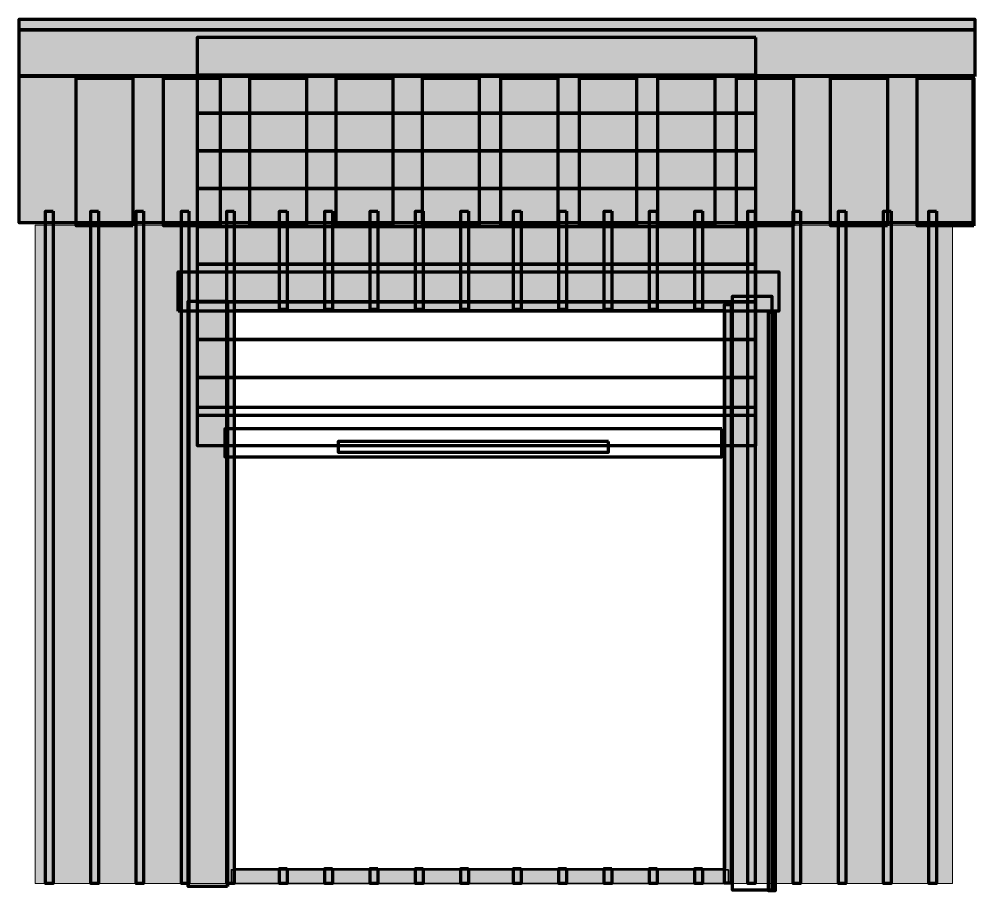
# Model space of a CAD drawing. Header units: inches. Extents: x 16.2 to 90.6, y -23.4 to 1.1.
# Drawn here: x 16.24 to 37.99, y -19.02 to 0.81 of the extents above; entities that cross this region are included whole.
import ezdxf

# ---------------------------------------------------------------- set-up
doc = ezdxf.new("R2010")
doc.units = ezdxf.units.IN
doc.header["$MEASUREMENT"] = 0
doc.layers.add('Layer 3', color=7, linetype='Continuous')

# ---------------------------------------------------------------- blocks, each defined once
blk = doc.blocks.new('block 18')
at = {"layer": 'Layer 3', "color": 7, "lineweight": 140, "true_color": 0xffffff}
for points in [[(33.003, 0.394), (20.287, 0.394), (20.287, -0.465), (33.003, -0.465), (33.003, 0.394)], [(33.003, -0.465), (20.287, -0.465), (20.287, -1.324), (33.003, -1.324), (33.003, -0.465)], [(33.003, -1.324), (20.287, -1.324), (20.287, -2.184), (33.003, -2.184), (33.003, -1.324)], [(33.003, -2.184), (20.287, -2.184), (20.287, -3.043), (33.003, -3.043), (33.003, -2.184)], [(33.003, -3.043), (20.287, -3.043), (20.287, -3.902), (33.003, -3.902), (33.003, -3.043)], [(33.003, -3.902), (20.287, -3.902), (20.287, -4.761), (33.003, -4.761), (33.003, -3.902)], [(33.003, -4.761), (20.287, -4.761), (20.287, -5.62), (33.003, -5.62), (33.003, -4.761)], [(33.003, -5.62), (20.287, -5.62), (20.287, -6.479), (33.003, -6.479), (33.003, -5.62)], [(33.003, -6.479), (20.287, -6.479), (20.287, -7.339), (33.003, -7.339), (33.003, -6.479)], [(33.003, -7.339), (20.287, -7.339), (20.287, -8.198), (33.003, -8.198), (33.003, -7.339)], [(33.003, -8.026), (20.287, -8.026), (20.287, -8.885), (33.003, -8.885), (33.003, -8.026)]]:
    blk.add_lwpolyline(points, dxfattribs=at)
blk = doc.blocks.new('block 19')
at = {"layer": 'Layer 3', "lineweight": 0}
for points in [[(16.598, -3.877), (16.598, -18.851), (37.476, -18.851), (37.476, -3.877), (16.598, -3.877)], [(32.315, -18.507), (21.146, -18.507), (21.146, -5.791), (32.315, -5.791), (32.315, -18.507)]]:
    blk.add_lwpolyline(points, dxfattribs=at)
blk = doc.blocks.new('block 20')
at = {"layer": 'Layer 3', "true_color": 0xf2f2f2}
h = blk.add_hatch(color=7, dxfattribs=at)
h.dxf.hatch_style = 2
h.paths.add_polyline_path([(17.008, -3.558), (17.008, -18.852), (16.836, -18.852), (16.836, -3.558)])
h = blk.add_hatch(color=7, dxfattribs=at)
h.dxf.hatch_style = 2
h.paths.add_polyline_path([(18.039, -3.558), (18.039, -18.852), (17.867, -18.852), (17.867, -3.558)])
h = blk.add_hatch(color=7, dxfattribs=at)
h.dxf.hatch_style = 2
h.paths.add_polyline_path([(19.07, -3.558), (19.07, -18.852), (18.899, -18.852), (18.899, -3.558)])
h = blk.add_hatch(color=7, dxfattribs=at)
h.dxf.hatch_style = 2
h.paths.add_polyline_path([(20.101, -3.558), (20.101, -18.852), (19.93, -18.852), (19.93, -3.558)])
h = blk.add_hatch(color=7, dxfattribs=at)
h.dxf.hatch_style = 2
h.paths.add_polyline_path([(21.132, -3.558), (21.132, -18.852), (20.961, -18.852), (20.961, -3.558)])
h = blk.add_hatch(color=7, dxfattribs=at)
h.dxf.hatch_style = 2
h.paths.add_polyline_path([(22.335, -3.558), (22.335, -5.792), (22.163, -5.792), (22.163, -3.558)])
h = blk.add_hatch(color=7, dxfattribs=at)
h.dxf.hatch_style = 2
h.paths.add_polyline_path([(23.366, -3.558), (23.366, -5.792), (23.194, -5.792), (23.194, -3.558)])
h = blk.add_hatch(color=7, dxfattribs=at)
h.dxf.hatch_style = 2
h.paths.add_polyline_path([(24.397, -3.558), (24.397, -5.792), (24.225, -5.792), (24.225, -3.558)])
h = blk.add_hatch(color=7, dxfattribs=at)
h.dxf.hatch_style = 2
h.paths.add_polyline_path([(25.428, -3.558), (25.428, -5.792), (25.256, -5.792), (25.256, -3.558)])
h = blk.add_hatch(color=7, dxfattribs=at)
h.dxf.hatch_style = 2
h.paths.add_polyline_path([(26.459, -3.558), (26.459, -5.792), (26.287, -5.792), (26.287, -3.558)])
h = blk.add_hatch(color=7, dxfattribs=at)
h.dxf.hatch_style = 2
h.paths.add_polyline_path([(27.662, -3.558), (27.662, -5.792), (27.49, -5.792), (27.49, -3.558)])
h = blk.add_hatch(color=7, dxfattribs=at)
h.dxf.hatch_style = 2
h.paths.add_polyline_path([(28.693, -3.558), (28.693, -5.792), (28.521, -5.792), (28.521, -3.558)])
h = blk.add_hatch(color=7, dxfattribs=at)
h.dxf.hatch_style = 2
h.paths.add_polyline_path([(29.724, -3.558), (29.724, -5.792), (29.552, -5.792), (29.552, -3.558)])
h = blk.add_hatch(color=7, dxfattribs=at)
h.dxf.hatch_style = 2
h.paths.add_polyline_path([(30.755, -3.558), (30.755, -5.792), (30.583, -5.792), (30.583, -3.558)])
h = blk.add_hatch(color=7, dxfattribs=at)
h.dxf.hatch_style = 2
h.paths.add_polyline_path([(31.786, -3.558), (31.786, -5.792), (31.614, -5.792), (31.614, -3.558)])
h = blk.add_hatch(color=7, dxfattribs=at)
h.dxf.hatch_style = 2
h.paths.add_polyline_path([(32.989, -3.558), (32.989, -18.852), (32.817, -18.852), (32.817, -3.558)])
h = blk.add_hatch(color=7, dxfattribs=at)
h.dxf.hatch_style = 2
h.paths.add_polyline_path([(34.02, -3.558), (34.02, -18.852), (33.848, -18.852), (33.848, -3.558)])
h = blk.add_hatch(color=7, dxfattribs=at)
h.dxf.hatch_style = 2
h.paths.add_polyline_path([(35.051, -3.558), (35.051, -18.852), (34.879, -18.852), (34.879, -3.558)])
h = blk.add_hatch(color=7, dxfattribs=at)
h.dxf.hatch_style = 2
h.paths.add_polyline_path([(36.082, -3.558), (36.082, -18.852), (35.91, -18.852), (35.91, -3.558)])
h = blk.add_hatch(color=7, dxfattribs=at)
h.dxf.hatch_style = 2
h.paths.add_polyline_path([(37.113, -3.558), (37.113, -18.852), (36.941, -18.852), (36.941, -3.558)])
h = blk.add_hatch(color=7, dxfattribs=at)
h.dxf.hatch_style = 2
h.paths.add_polyline_path([(32.44, -5.681), (32.44, -18.843), (32.292, -18.843), (32.292, -5.681)])
h = blk.add_hatch(color=7, dxfattribs=at)
h.dxf.hatch_style = 2
h.paths.add_polyline_path([(22.335, -18.508), (22.335, -18.852), (22.163, -18.852), (22.163, -18.508)])
h = blk.add_hatch(color=7, dxfattribs=at)
h.dxf.hatch_style = 2
h.paths.add_polyline_path([(22.335, -18.508), (22.335, -18.852), (22.163, -18.852), (22.163, -18.508)])
h = blk.add_hatch(color=7, dxfattribs=at)
h.dxf.hatch_style = 2
h.paths.add_polyline_path([(23.366, -18.508), (23.366, -18.852), (23.194, -18.852), (23.194, -18.508)])
h = blk.add_hatch(color=7, dxfattribs=at)
h.dxf.hatch_style = 2
h.paths.add_polyline_path([(24.397, -18.508), (24.397, -18.852), (24.225, -18.852), (24.225, -18.508)])
h = blk.add_hatch(color=7, dxfattribs=at)
h.dxf.hatch_style = 2
h.paths.add_polyline_path([(25.428, -18.508), (25.428, -18.852), (25.256, -18.852), (25.256, -18.508)])
h = blk.add_hatch(color=7, dxfattribs=at)
h.dxf.hatch_style = 2
h.paths.add_polyline_path([(26.459, -18.508), (26.459, -18.852), (26.287, -18.852), (26.287, -18.508)])
h = blk.add_hatch(color=7, dxfattribs=at)
h.dxf.hatch_style = 2
h.paths.add_polyline_path([(27.662, -18.508), (27.662, -18.852), (27.49, -18.852), (27.49, -18.508)])
h = blk.add_hatch(color=7, dxfattribs=at)
h.dxf.hatch_style = 2
h.paths.add_polyline_path([(28.693, -18.508), (28.693, -18.852), (28.521, -18.852), (28.521, -18.508)])
h = blk.add_hatch(color=7, dxfattribs=at)
h.dxf.hatch_style = 2
h.paths.add_polyline_path([(29.724, -18.508), (29.724, -18.852), (29.552, -18.852), (29.552, -18.508)])
h = blk.add_hatch(color=7, dxfattribs=at)
h.dxf.hatch_style = 2
h.paths.add_polyline_path([(30.755, -18.508), (30.755, -18.852), (30.583, -18.852), (30.583, -18.508)])
h = blk.add_hatch(color=7, dxfattribs=at)
h.dxf.hatch_style = 2
h.paths.add_polyline_path([(31.786, -18.508), (31.786, -18.852), (31.614, -18.852), (31.614, -18.508)])
at = {"layer": 'Layer 3', "color": 7, "lineweight": 70, "true_color": 0xffffff}
for points in [[(17.008, -3.558), (17.008, -18.852), (16.836, -18.852), (16.836, -3.558), (17.008, -3.558)], [(18.039, -3.558), (18.039, -18.852), (17.867, -18.852), (17.867, -3.558), (18.039, -3.558)], [(19.07, -3.558), (19.07, -18.852), (18.899, -18.852), (18.899, -3.558), (19.07, -3.558)], [(20.101, -3.558), (20.101, -18.852), (19.93, -18.852), (19.93, -3.558), (20.101, -3.558)], [(21.132, -3.558), (21.132, -18.852), (20.961, -18.852), (20.961, -3.558), (21.132, -3.558)], [(22.335, -3.558), (22.335, -5.792), (22.163, -5.792), (22.163, -3.558), (22.335, -3.558)], [(23.366, -3.558), (23.366, -5.792), (23.194, -5.792), (23.194, -3.558), (23.366, -3.558)], [(24.397, -3.558), (24.397, -5.792), (24.225, -5.792), (24.225, -3.558), (24.397, -3.558)], [(25.428, -3.558), (25.428, -5.792), (25.256, -5.792), (25.256, -3.558), (25.428, -3.558)], [(26.459, -3.558), (26.459, -5.792), (26.287, -5.792), (26.287, -3.558), (26.459, -3.558)], [(27.662, -3.558), (27.662, -5.792), (27.49, -5.792), (27.49, -3.558), (27.662, -3.558)], [(28.693, -3.558), (28.693, -5.792), (28.521, -5.792), (28.521, -3.558), (28.693, -3.558)], [(29.724, -3.558), (29.724, -5.792), (29.552, -5.792), (29.552, -3.558), (29.724, -3.558)], [(30.755, -3.558), (30.755, -5.792), (30.583, -5.792), (30.583, -3.558), (30.755, -3.558)], [(31.786, -3.558), (31.786, -5.792), (31.614, -5.792), (31.614, -3.558), (31.786, -3.558)], [(32.989, -3.558), (32.989, -18.852), (32.817, -18.852), (32.817, -3.558), (32.989, -3.558)], [(34.02, -3.558), (34.02, -18.852), (33.848, -18.852), (33.848, -3.558), (34.02, -3.558)], [(35.051, -3.558), (35.051, -18.852), (34.879, -18.852), (34.879, -3.558), (35.051, -3.558)], [(36.082, -3.558), (36.082, -18.852), (35.91, -18.852), (35.91, -3.558), (36.082, -3.558)], [(37.113, -3.558), (37.113, -18.852), (36.941, -18.852), (36.941, -3.558), (37.113, -3.558)], [(32.44, -5.681), (32.44, -18.843), (32.292, -18.843), (32.292, -5.681), (32.44, -5.681)], [(22.335, -18.508), (22.335, -18.852), (22.163, -18.852), (22.163, -18.508), (22.335, -18.508)], [(22.335, -18.508), (22.335, -18.852), (22.163, -18.852), (22.163, -18.508), (22.335, -18.508)], [(23.366, -18.508), (23.366, -18.852), (23.194, -18.852), (23.194, -18.508), (23.366, -18.508)], [(24.397, -18.508), (24.397, -18.852), (24.225, -18.852), (24.225, -18.508), (24.397, -18.508)], [(25.428, -18.508), (25.428, -18.852), (25.256, -18.852), (25.256, -18.508), (25.428, -18.508)], [(26.459, -18.508), (26.459, -18.852), (26.287, -18.852), (26.287, -18.508), (26.459, -18.508)], [(27.662, -18.508), (27.662, -18.852), (27.49, -18.852), (27.49, -18.508), (27.662, -18.508)], [(28.693, -18.508), (28.693, -18.852), (28.521, -18.852), (28.521, -18.508), (28.693, -18.508)], [(29.724, -18.508), (29.724, -18.852), (29.552, -18.852), (29.552, -18.508), (29.724, -18.508)], [(30.755, -18.508), (30.755, -18.852), (30.583, -18.852), (30.583, -18.508), (30.755, -18.508)], [(31.786, -18.508), (31.786, -18.852), (31.614, -18.852), (31.614, -18.508), (31.786, -18.508)]]:
    blk.add_lwpolyline(points, dxfattribs=at)
blk = doc.blocks.new('block 21')
at = {"layer": 'Layer 3', "true_color": 0xf2f2f2}
h = blk.add_hatch(color=7, dxfattribs=at)
h.dxf.hatch_style = 2
h.paths.add_polyline_path([(37.986, 0.566), (16.236, 0.566), (16.236, 0.812), (37.986, 0.812)])
h = blk.add_hatch(color=7, dxfattribs=at)
h.dxf.hatch_style = 2
h.paths.add_polyline_path([(37.986, -0.49), (16.236, -0.49), (16.236, 0.566), (37.986, 0.566)])
h = blk.add_hatch(color=7, dxfattribs=at)
h.dxf.hatch_style = 2
h.paths.add_polyline_path([(37.941, -3.822), (16.236, -3.822), (16.236, -0.467), (37.941, -0.467)])
h = blk.add_hatch(color=7, dxfattribs=at)
h.dxf.hatch_style = 2
h.paths.add_polyline_path([(18.826, -3.887), (17.531, -3.887), (17.531, -0.532), (18.826, -0.532)])
h = blk.add_hatch(color=7, dxfattribs=at)
h.dxf.hatch_style = 2
h.paths.add_polyline_path([(20.814, -3.887), (19.519, -3.887), (19.519, -0.532), (20.814, -0.532)])
h = blk.add_hatch(color=7, dxfattribs=at)
h.dxf.hatch_style = 2
h.paths.add_polyline_path([(22.779, -3.887), (21.484, -3.887), (21.484, -0.532), (22.779, -0.532)])
h = blk.add_hatch(color=7, dxfattribs=at)
h.dxf.hatch_style = 2
h.paths.add_polyline_path([(24.744, -3.887), (23.449, -3.887), (23.449, -0.532), (24.744, -0.532)])
h = blk.add_hatch(color=7, dxfattribs=at)
h.dxf.hatch_style = 2
h.paths.add_polyline_path([(26.709, -3.887), (25.414, -3.887), (25.414, -0.532), (26.709, -0.532)])
h = blk.add_hatch(color=7, dxfattribs=at)
h.dxf.hatch_style = 2
h.paths.add_polyline_path([(28.496, -3.887), (27.2, -3.887), (27.2, -0.532), (28.496, -0.532)])
h = blk.add_hatch(color=7, dxfattribs=at)
h.dxf.hatch_style = 2
h.paths.add_polyline_path([(30.282, -3.887), (28.987, -3.887), (28.987, -0.532), (30.282, -0.532)])
h = blk.add_hatch(color=7, dxfattribs=at)
h.dxf.hatch_style = 2
h.paths.add_polyline_path([(32.069, -3.887), (30.773, -3.887), (30.773, -0.532), (32.069, -0.532)])
h = blk.add_hatch(color=7, dxfattribs=at)
h.dxf.hatch_style = 2
h.paths.add_polyline_path([(33.855, -3.887), (32.56, -3.887), (32.56, -0.532), (33.855, -0.532)])
h = blk.add_hatch(color=7, dxfattribs=at)
h.dxf.hatch_style = 2
h.paths.add_polyline_path([(35.999, -3.887), (34.704, -3.887), (34.704, -0.532), (35.999, -0.532)])
h = blk.add_hatch(color=7, dxfattribs=at)
h.dxf.hatch_style = 2
h.paths.add_polyline_path([(37.964, -3.887), (36.669, -3.887), (36.669, -0.532), (37.964, -0.532)])
at = {"layer": 'Layer 3', "color": 7, "lineweight": 106, "true_color": 0xffffff}
for points in [[(37.986, 0.566), (16.236, 0.566), (16.236, 0.812), (37.986, 0.812), (37.986, 0.566)], [(37.986, -0.49), (16.236, -0.49), (16.236, 0.566), (37.986, 0.566), (37.986, -0.49)], [(37.941, -3.822), (16.236, -3.822), (16.236, -0.467), (37.941, -0.467), (37.941, -3.822)], [(18.826, -3.887), (17.531, -3.887), (17.531, -0.532), (18.826, -0.532), (18.826, -3.887)], [(20.814, -3.887), (19.519, -3.887), (19.519, -0.532), (20.814, -0.532), (20.814, -3.887)], [(22.779, -3.887), (21.484, -3.887), (21.484, -0.532), (22.779, -0.532), (22.779, -3.887)], [(24.744, -3.887), (23.449, -3.887), (23.449, -0.532), (24.744, -0.532), (24.744, -3.887)], [(26.709, -3.887), (25.414, -3.887), (25.414, -0.532), (26.709, -0.532), (26.709, -3.887)], [(28.496, -3.887), (27.2, -3.887), (27.2, -0.532), (28.496, -0.532), (28.496, -3.887)], [(30.282, -3.887), (28.987, -3.887), (28.987, -0.532), (30.282, -0.532), (30.282, -3.887)], [(32.069, -3.887), (30.773, -3.887), (30.773, -0.532), (32.069, -0.532), (32.069, -3.887)], [(33.855, -3.887), (32.56, -3.887), (32.56, -0.532), (33.855, -0.532), (33.855, -3.887)], [(35.999, -3.887), (34.704, -3.887), (34.704, -0.532), (35.999, -0.532), (35.999, -3.887)], [(37.964, -3.887), (36.669, -3.887), (36.669, -0.532), (37.964, -0.532), (37.964, -3.887)]]:
    blk.add_lwpolyline(points, dxfattribs=at)
blk = doc.blocks.new('block 17')
at = {"layer": 'Layer 3', "true_color": 0xbbc0c6}
h = blk.add_hatch(color=9, dxfattribs=at)
h.dxf.hatch_style = 2
h.paths.add_polyline_path([(16.598, -3.877), (16.598, -18.851), (37.476, -18.851), (37.476, -3.877)])
h.paths.add_polyline_path([(32.315, -18.507), (21.146, -18.507), (21.146, -5.791), (32.315, -5.791)])
at = {"layer": 'Layer 3', "true_color": 0xf2f2f2}
h = blk.add_hatch(color=7, dxfattribs=at)
h.dxf.hatch_style = 2
h.paths.add_polyline_path([(32.382, -18.537), (21.069, -18.537), (21.069, -18.847), (32.382, -18.847)])
at = {"layer": 'Layer 3', "color": 7, "lineweight": 140, "true_color": 0xffffff}
for points in [[(19.857, -5.834), (19.857, -4.939), (33.528, -4.939), (33.528, -5.834), (19.857, -5.834)], [(20.976, -18.918), (20.081, -18.918), (20.081, -5.601), (20.976, -5.601), (20.976, -18.918)], [(33.363, -19), (32.468, -19), (32.468, -5.49), (33.363, -5.49), (33.363, -19)], [(32.23, -8.51), (20.916, -8.51), (20.916, -9.143), (32.23, -9.143), (32.23, -8.51)], [(29.652, -8.799), (23.5, -8.799), (23.5, -9.037), (29.652, -9.037), (29.652, -8.799)]]:
    blk.add_lwpolyline(points, dxfattribs=at)
at = {"layer": 'Layer 3', "color": 7, "lineweight": 120, "true_color": 0xffffff}
blk.add_lwpolyline([(33.44, -5.855), (33.44, -19.018), (33.292, -19.018), (33.292, -5.855), (33.44, -5.855)], dxfattribs=at)
at = {"layer": 'Layer 3', "color": 7, "lineweight": 35, "true_color": 0xffffff}
blk.add_lwpolyline([(32.382, -18.537), (21.069, -18.537), (21.069, -18.847), (32.382, -18.847), (32.382, -18.537)], dxfattribs=at)
at = {"layer": 'Layer 3'}
for name in ['block 21', 'block 18', 'block 20', 'block 19']:
    blk.add_blockref(name, (0, 0), dxfattribs=at)

msp = doc.modelspace()

# ---------------------------------------------------------------- block references
at = {"layer": 'Layer 3'}
msp.add_blockref('block 17', (0, 0), dxfattribs=at)

doc.saveas('drawing.dxf')
